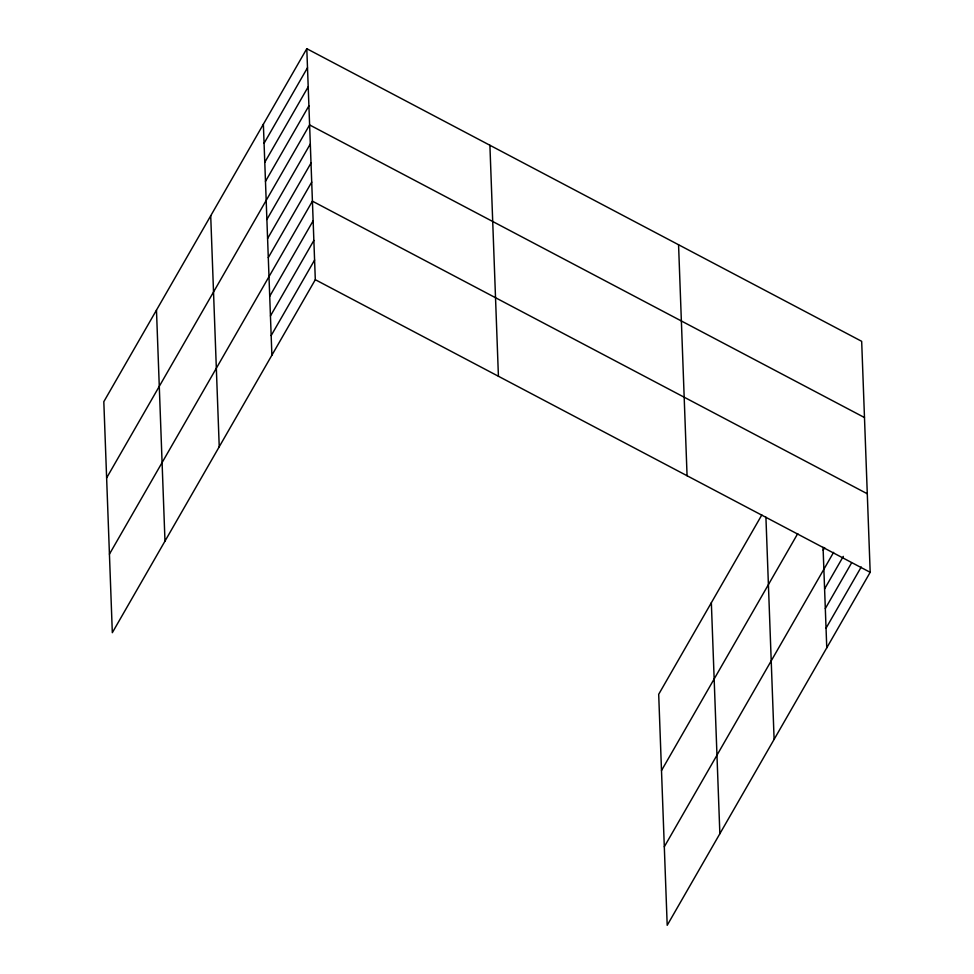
<?xml version="1.0" encoding="UTF-8"?>
<svg xmlns="http://www.w3.org/2000/svg" width="974" height="974" viewBox="0 0 974 974"><rect width="100%" height="100%" fill="white"/><g stroke="black" fill="none" stroke-linecap="round" stroke-linejoin="round"><path stroke-width="1.46" d="M306.798 48.7L103.816 401.69L112.327 632.686L315.308 279.696L306.798 48.7L861.673 341.314L870.184 572.31L667.202 925.3L658.692 694.304L761.826 514.942M264.076 143.275L307.492 67.754M264.782 162.329L308.198 86.82M265.476 181.383L308.904 105.874M106.629 477.917L309.598 124.928L864.474 417.542M266.888 219.503L310.304 143.982M267.582 238.557L311.01 163.048M268.288 257.611L311.717 182.101M109.441 554.145L312.411 201.155L867.286 493.769M269.713 296.303L313.141 220.794M270.443 315.941L313.859 240.432M271.162 335.58L314.59 260.07M661.504 770.531L797.743 533.606M823.164 550.225L824.661 547.619M664.317 846.759L833.598 552.355M824.588 588.917L843.314 556.373M825.319 608.555L851.519 562.984M826.037 628.193L861.223 567.002M315.308 279.696L870.184 572.31M823.054 547.291L826.768 647.82M765.917 517.182L774.111 739.388M711.349 602.736L719.859 833.732M678.561 244.754L687.072 475.75M489.898 145.26L498.42 376.256M263.37 124.209L271.892 355.218M210.713 215.778L219.235 446.786M156.473 310.122L164.983 541.118"/></g></svg>
